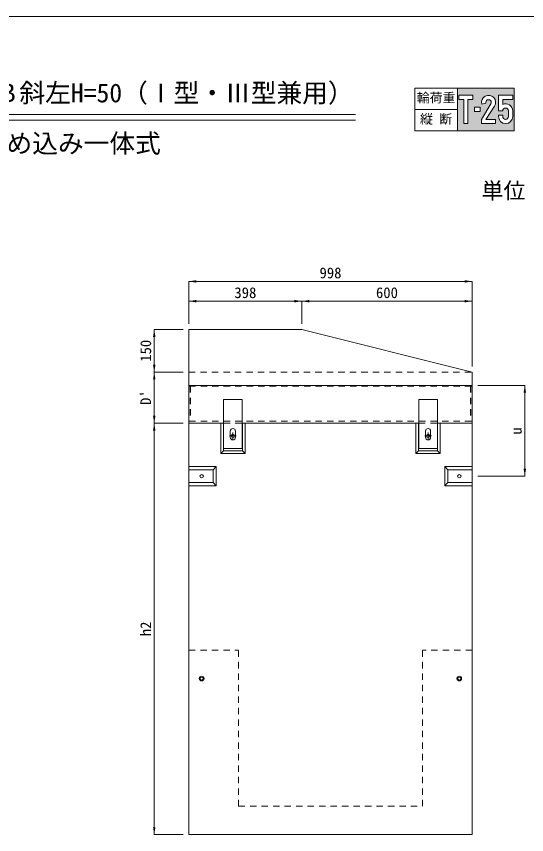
# Model space of a CAD drawing. Units: millimetres at full size. Extents: x 50430 to 75195, y 24892 to 47415.
# Drawn here: x 68886 to 70684, y 35750 to 38633 of the extents above; entities that cross this region are included whole.
import ezdxf
from ezdxf.enums import TextEntityAlignment as Align

# ---------------------------------------------------------------- set-up
doc = ezdxf.new("R2010")
doc.units = ezdxf.units.MM
doc.header["$LTSCALE"] = 30
doc.linetypes.add('USER1', pattern=[1.35, 0.75, -0.6])
doc.linetypes.add('USER2', pattern=[28.575, 19.05, -3.175, 3.175, -3.175])
for name, color, linetype, lineweight in [('0_2', 7, 'Continuous', 20), ('受枠', 3, 'Continuous', 5), ('寸法線', 7, 'Continuous', 9), ('本体', 2, 'Continuous', 20), ('枠', 5, 'Continuous', 5), ('ｲﾝｻｰﾄ', 3, 'USER1', 5), ('ｸﾞﾚｰﾁﾝｸﾞ', 7, 'Continuous', 5), ('ﾊｯﾁﾝｸﾞ', 7, 'Continuous', 5)]:
    doc.layers.add(name, color=color, linetype=linetype, lineweight=lineweight)
doc.styles.add('ＭＳ ゴシック', font='')
doc.styles.get('ＭＳ ゴシック').set_extended_font_data('MS Gothic')

# ---------------------------------------------------------------- blocks, each defined once
blk = doc.blocks.new('filled_arrow')
at = {"color": 0, "linetype": 'Continuous', "lineweight": -2}
blk.add_solid([(7.5, 1.25), (0, 0), (7.5, -1.25)], dxfattribs=at)

msp = doc.modelspace()

# ---------------------------------------------------------------- hatches: boundary and pattern name
at = {"layer": 'ﾊｯﾁﾝｸﾞ'}
h = msp.add_hatch(color=256, dxfattribs=at)
h.paths.add_polyline_path([(70640.1, 38230.54), (70640.1, 38380.54), (70440.1, 38380.54), (70440.1, 38230.54)])
h.paths.add_polyline_path([(70477.6, 38255.54), (70462.6, 38255.54), (70462.6, 38340.54), (70445.1, 38340.54), (70445.1, 38355.54), (70495.1, 38355.54), (70495.1, 38340.54), (70477.6, 38340.54)], flags=16)
h.paths.add_polyline_path([(70525.1, 38270.54), (70558.44, 38325.02, 0.53298), (70551.62, 38339.89, 0.53298), (70540.44, 38327.95), (70525.95, 38324.07, -0.5398), (70554.03, 38354.69, -0.5398), (70570.95, 38316.75), (70540.39, 38270.54), (70575.1, 38270.54), (70575.1, 38255.54), (70525.1, 38255.54)], flags=16)
h.paths.add_polyline_path([(70500.1, 38298.04), (70500.1, 38313.04), (70520.1, 38313.04), (70520.1, 38298.04)], flags=16)
h.paths.add_polyline_path([(70585.1, 38280.54), (70585.1, 38285.54), (70600.1, 38285.54), (70600.1, 38280.54, 1), (70620.1, 38280.54), (70620.1, 38300.54, 0.41421), (70610.1, 38310.54, 0.41421), (70600.1, 38300.54), (70585.1, 38300.54), (70585.1, 38355.54), (70635.1, 38355.54), (70635.1, 38340.54), (70600.1, 38340.54), (70600.1, 38323.45, -0.54057), (70635.1, 38300.54), (70635.1, 38280.54, -0.41421), (70610.1, 38255.54, -0.41421)], flags=16)

# ---------------------------------------------------------------- linework, layer by layer
at = {"layer": '0_2', "lineweight": 13}
for p, q in [((67056.55, 38287.72), (70080.77, 38287.72)), ((67056.55, 38267.72), (70080.77, 38267.72))]:
    msp.add_line(p, q, dxfattribs=at)
at = {"layer": '受枠'}
for p, q in [((69616.55, 37283.04), (69616.55, 37111.04)), ((69616.55, 37283.04), (69681.55, 37283.04)), ((69681.55, 37283.04), (69681.55, 37111.04)), ((70304.55, 37283.04), (70369.55, 37283.04)), ((70304.55, 37283.04), (70304.55, 37111.04)), ((70369.55, 37283.04), (70369.55, 37111.04)), ((69616.55, 37111.04), (69681.55, 37111.04)), ((70304.55, 37111.04), (70369.55, 37111.04))]:
    msp.add_line(p, q, dxfattribs=at)
at = {"layer": '受枠', "lineweight": 9}
for p, q in [((69640.04, 37172.04), (69640.04, 37150.05)), ((69658.04, 37172.04), (69658.04, 37150.05)), ((70328.04, 37172.04), (70328.04, 37150.05)), ((70346.04, 37172.04), (70346.04, 37150.05))]:
    msp.add_line(p, q, dxfattribs=at)
for centre, start, end in [((69649.04, 37172.04), 0, 180), ((70337.04, 37172.04), 0, 180), ((69649.04, 37150.05), 180, 0), ((70337.04, 37150.05), 180, 0)]:
    msp.add_arc(centre, 9, start, end, dxfattribs=at)
at = {"layer": '寸法線'}
for p, q in [((69494.05, 37699.51), (70492.04, 37699.51)), ((69494.05, 37550.05), (69494.05, 37699.51)), ((70492.04, 37400.05), (70492.04, 37699.51)), ((69494.05, 37629.77), (69892.05, 37629.77)), ((69494.05, 37550.05), (69494.05, 37629.77)), ((69892.05, 37550.05), (69892.05, 37629.77)), ((69892.05, 37629.77), (70492.04, 37629.77)), ((69892.05, 37550.05), (69892.05, 37629.77)), ((70492.04, 37400.05), (70492.04, 37629.77)), ((69371.93, 37530.04), (69371.93, 37380.05)), ((69474.05, 37530.04), (69371.93, 37530.04)), ((69371.93, 37380.05), (69371.93, 37200.04)), ((69474.05, 37380.05), (69371.93, 37380.05)), ((69474.05, 37380.05), (69371.93, 37380.05)), ((70512.04, 37333.04), (70677.85, 37333.04)), ((70677.85, 37333.04), (70677.85, 37013.04)), ((69474.04, 37200.04), (69371.93, 37200.04)), ((69371.93, 37200.04), (69371.93, 35750.04)), ((69474.04, 37200.04), (69371.93, 37200.04)), ((70512.04, 37013.04), (70677.85, 37013.04)), ((69474.04, 35750.04), (69371.93, 35750.04))]:
    msp.add_line(p, q, dxfattribs=at)
at = {"layer": '寸法線', "linetype": 'USER2'}
for p, q in [((69637.47, 37155.04), (69660.67, 37155.04)), ((69649.04, 37166.85), (69649.04, 37142.77)), ((70325.47, 37155.04), (70348.67, 37155.04)), ((70337.04, 37166.85), (70337.04, 37142.77))]:
    msp.add_line(p, q, dxfattribs=at)
at = {"layer": '本体'}
for p, q in [((69494.05, 37530.05), (69494.04, 37200.04)), ((69494.05, 37530.05), (69892.05, 37530.05)), ((69892.05, 37530.05), (70492.04, 37380.05)), ((70492.04, 37380.05), (70492.05, 37200.04)), ((69494.05, 37333.04), (70492.04, 37333.04)), ((69494.04, 35750.04), (69494.04, 37200.04)), ((69494.04, 37200.04), (69616.55, 37200.04)), ((69681.55, 37200.04), (70304.55, 37200.04)), ((70369.55, 37200.04), (70492.04, 37200.04)), ((70492.04, 35750.04), (70492.05, 37200.04)), ((69494.04, 35750.04), (70492.04, 35750.04))]:
    msp.add_line(p, q, dxfattribs=at)
at = {"layer": '本体', "linetype": 'USER1', "lineweight": 9}
for p, q in [((69494.05, 37380.05), (70491.05, 37380.05)), ((69494.04, 36400.04), (69669.04, 36400.04)), ((69669.04, 35850.04), (69669.04, 36400.04)), ((70317.04, 35850.04), (70317.04, 36400.04)), ((70492.04, 36400.04), (70317.04, 36400.04)), ((69669.04, 35850.04), (70317.04, 35850.04))]:
    msp.add_line(p, q, dxfattribs=at)
at = {"layer": '本体', "lineweight": 9}
for p, q in [((69606.04, 37200.04), (69606.04, 37093.54)), ((69615.54, 37200.04), (69615.54, 37103.04)), ((69682.54, 37200.04), (69682.54, 37103.04)), ((69692.04, 37200.04), (69692.04, 37093.54)), ((70294.04, 37200.04), (70294.04, 37093.54)), ((70303.54, 37200.04), (70303.54, 37103.04)), ((70370.54, 37200.04), (70370.54, 37103.04)), ((70380.04, 37200.04), (70380.04, 37093.54)), ((69606.04, 37093.54), (69615.54, 37103.04)), ((69606.04, 37093.54), (69692.04, 37093.54)), ((69615.54, 37103.04), (69682.54, 37103.04)), ((69682.54, 37103.04), (69692.04, 37093.54)), ((70303.54, 37103.04), (70294.04, 37093.54)), ((70380.04, 37093.54), (70294.04, 37093.54)), ((70370.54, 37103.04), (70303.54, 37103.04)), ((70380.04, 37093.54), (70370.54, 37103.04)), ((69494.04, 37047.04), (69590.54, 37047.04)), ((69494.04, 37035.54), (69579.04, 37035.54)), ((69579.04, 37035.54), (69590.54, 37047.04)), ((69579.04, 37035.54), (69579.04, 36990.54)), ((69590.54, 37047.04), (69590.54, 36979.04)), ((70492.04, 37047.04), (70395.54, 37047.04)), ((70395.54, 37047.04), (70395.54, 36979.04)), ((70407.04, 37035.54), (70395.54, 37047.04)), ((70492.04, 37035.54), (70407.04, 37035.54)), ((70407.04, 37035.54), (70407.04, 36990.54)), ((69579.04, 36990.54), (69494.04, 36990.54)), ((69590.54, 36979.04), (69494.04, 36979.04)), ((69579.04, 36990.54), (69590.54, 36979.04)), ((70407.04, 36990.54), (70395.54, 36979.04)), ((70395.54, 36979.04), (70492.04, 36979.04)), ((70407.04, 36990.54), (70492.04, 36990.54))]:
    msp.add_line(p, q, dxfattribs=at)
at = {"layer": '本体', "linetype": 'USER1'}
for p, q in [((69616.55, 37200.04), (69681.55, 37200.04)), ((70304.55, 37200.04), (70369.55, 37200.04))]:
    msp.add_line(p, q, dxfattribs=at)
at = {"layer": '枠', "lineweight": 13}
msp.add_line((65003.72, 38633.48), (73003.72, 38633.48), dxfattribs=at)
at = {"layer": 'ｲﾝｻｰﾄ', "linetype": 'Continuous'}
for centre in [(69649.04, 37155.04), (70337.04, 37155.04), (69539.04, 37013.04), (70447.04, 37013.04)]:
    msp.add_circle(centre, 6, dxfattribs=at)
at = {"layer": 'ｲﾝｻｰﾄ', "linetype": 'Continuous', "lineweight": 9}
for centre, radius in [((69539.04, 36300.04), 8.25), ((69539.04, 36300.04), 5.25), ((70447.04, 36300.04), 8.25), ((70447.04, 36300.04), 5.25)]:
    msp.add_circle(centre, radius, dxfattribs=at)
at = {"layer": 'ｸﾞﾚｰﾁﾝｸﾞ', "linetype": 'USER1', "lineweight": 9}
for p, q in [((69495.04, 37329.99), (70491.04, 37329.99)), ((69495.04, 37329.99), (69495.04, 37207.04)), ((69499.54, 37329.99), (69499.54, 37207.04)), ((70486.54, 37329.99), (70486.54, 37207.04)), ((70491.04, 37329.99), (70491.04, 37207.04)), ((69495.04, 37207.04), (70491.04, 37207.04))]:
    msp.add_line(p, q, dxfattribs=at)
at = {"layer": 'ﾊｯﾁﾝｸﾞ', "lineweight": 13}
for p, q in [((70290.1, 38380.54), (70290.1, 38230.54)), ((70290.1, 38380.54), (70640.1, 38380.54)), ((70440.1, 38380.54), (70440.1, 38230.54)), ((70640.1, 38380.54), (70640.1, 38230.54)), ((70290.1, 38305.54), (70440.1, 38305.54)), ((70290.1, 38230.54), (70640.1, 38230.54))]:
    msp.add_line(p, q, dxfattribs=at)
at = {"layer": 'ﾊｯﾁﾝｸﾞ'}
for p, q in [((70525.95, 38324.07), (70540.44, 38327.95)), ((70620.1, 38280.54), (70620.1, 38300.54)), ((70635.1, 38300.54), (70635.1, 38280.54)), ((70600.1, 38285.54), (70600.1, 38280.54))]:
    msp.add_line(p, q, dxfattribs=at)
for points in [[(70462.6, 38255.54), (70462.6, 38340.54), (70445.1, 38340.54), (70445.1, 38355.54), (70495.1, 38355.54), (70495.1, 38340.54), (70477.6, 38340.54), (70477.6, 38255.54)], [(70500.1, 38313.04), (70520.1, 38313.04), (70520.1, 38298.04), (70500.1, 38298.04)]]:
    msp.add_lwpolyline(points, close=True, dxfattribs=at)
for points in [[(70600.1, 38300.54), (70585.1, 38300.54), (70585.1, 38355.54), (70635.1, 38355.54), (70635.1, 38340.54), (70600.1, 38340.54), (70600.1, 38323.45)], [(70558.44, 38325.02), (70525.1, 38270.54), (70525.1, 38255.54), (70575.1, 38255.54), (70575.1, 38270.54), (70540.39, 38270.54), (70570.95, 38316.75)], [(70585.1, 38280.54), (70585.1, 38285.54), (70600.1, 38285.54)]]:
    msp.add_lwpolyline(points, dxfattribs=at)
for centre, radius, start, end in [((70550.04, 38330.17), 24.85, 327.32155, 194.20268), ((70550.04, 38330.17), 9.85, 328.53575, 192.98848), ((70610.1, 38300.54), 25, 0, 113.57818), ((70610.1, 38300.54), 10, 0, 180), ((70610.1, 38280.54), 25, 180, 0), ((70610.1, 38280.54), 10, 180, 0)]:
    msp.add_arc(centre, radius, start, end, dxfattribs=at)

# ---------------------------------------------------------------- block references
at = {"layer": '寸法線', "xscale": 3.47, "yscale": 3.47}
for p in [(69494.05, 37699.51), (69494.05, 37629.77), (69892.05, 37629.77)]:
    msp.add_blockref('filled_arrow', p, dxfattribs=at)
for p, rotation in [((70492.04, 37699.51), 180), ((69892.05, 37629.77), 180), ((70492.04, 37629.77), 180), ((69371.93, 37530.04), 270), ((69371.93, 37380.05), 90), ((69371.93, 37380.05), 270), ((70677.85, 37333.04), 270), ((69371.93, 37200.04), 90), ((69371.93, 37200.04), 270), ((70677.85, 37013.04), 90), ((69371.93, 35750.04), 90)]:
    msp.add_blockref('filled_arrow', p, dxfattribs=dict(at, rotation=rotation))

# ---------------------------------------------------------------- texts
at = {"layer": '0_2', "style": 'ＭＳ ゴシック'}
for s, p in [('ＩＢＣ排水側溝 深型集水桝 セミフラットＢ斜左H=50（Ⅰ型・Ⅲ型兼用）', (68579.34, 38363.68)), ('４００型\u3000グレーチング埋め込み一体式', (68579.34, 38185.91))]:
    msp.add_text(s, height=66.46, dxfattribs=at).set_placement(p, align=Align.MIDDLE_CENTER)
msp.add_text('単位 ｍｍ', height=56.96, dxfattribs=at).set_placement((70525.15, 37973.66), align=Align.BOTTOM_LEFT)
at = {"layer": '寸法線', "style": 'ＭＳ ゴシック'}
for s, p in [('998', (69993.04, 37729.51)), ('398', (69693.05, 37659.77)), ('600', (70192.04, 37659.77))]:
    msp.add_text(s, height=37.98, dxfattribs=at).set_placement(p, align=Align.MIDDLE_CENTER)
for s, p in [('150', (69341.93, 37455.04)), ("D'", (69341.93, 37290.05)), ('u', (70647.85, 37173.04)), ('h2', (69341.93, 36475.04))]:
    msp.add_text(s, height=37.98, rotation=90, dxfattribs=at).set_placement(p, align=Align.MIDDLE_CENTER)
at = {"layer": 'ﾊｯﾁﾝｸﾞ', "style": 'ＭＳ ゴシック'}
for s, p in [('輪荷重', (70365.1, 38346.75)), ('縦 断', (70365.1, 38271.75))]:
    msp.add_text(s, height=33.23, dxfattribs=at).set_placement(p, align=Align.MIDDLE_CENTER)

doc.saveas('drawing.dxf')
